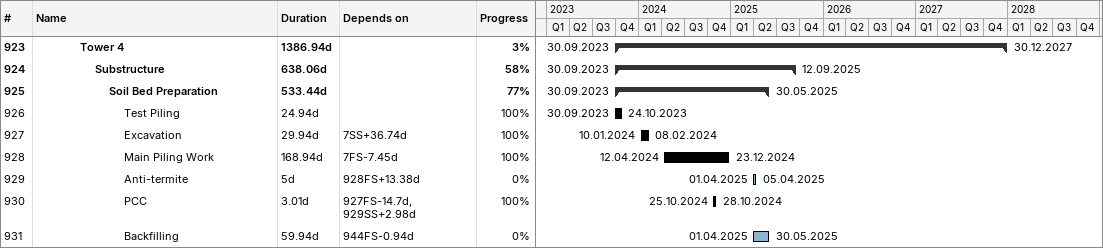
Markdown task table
| ID | Level | Task | Duration | Start | Finish | Predecessors | % complete |
|---|---|---|---|---|---|---|---|
| 923 | 4 | **Tower 4** | 1386.94d | 2023-09-30 | 2027-12-30 |  | 3 |
| 924 | 5 | **Substructure** | 638.06d | 2023-09-30 | 2025-09-12 |  | 58 |
| 925 | 6 | **Soil Bed Preparation** | 533.44d | 2023-09-30 | 2025-05-30 |  | 77 |
| 926 | 7 | Test Piling | 24.94d | 2023-09-30 | 2023-10-24 |  | 100 |
| 927 | 7 | Excavation | 29.94d | 2024-01-10 | 2024-02-08 | 7SS+36.74d | 100 |
| 928 | 7 | Main Piling Work | 168.94d | 2024-04-12 | 2024-12-23 | 7FS-7.45d | 100 |
| 929 | 7 | Anti-termite | 5d | 2025-04-01 | 2025-04-05 | 928FS+13.38d | 0 |
| 930 | 7 | PCC | 3.01d | 2024-10-25 | 2024-10-28 | 927FS-14.7d, 929SS+2.98d | 100 |
| 931 | 7 | Backfilling | 59.94d | 2025-04-01 | 2025-05-30 | 944FS-0.94d | 0 |
